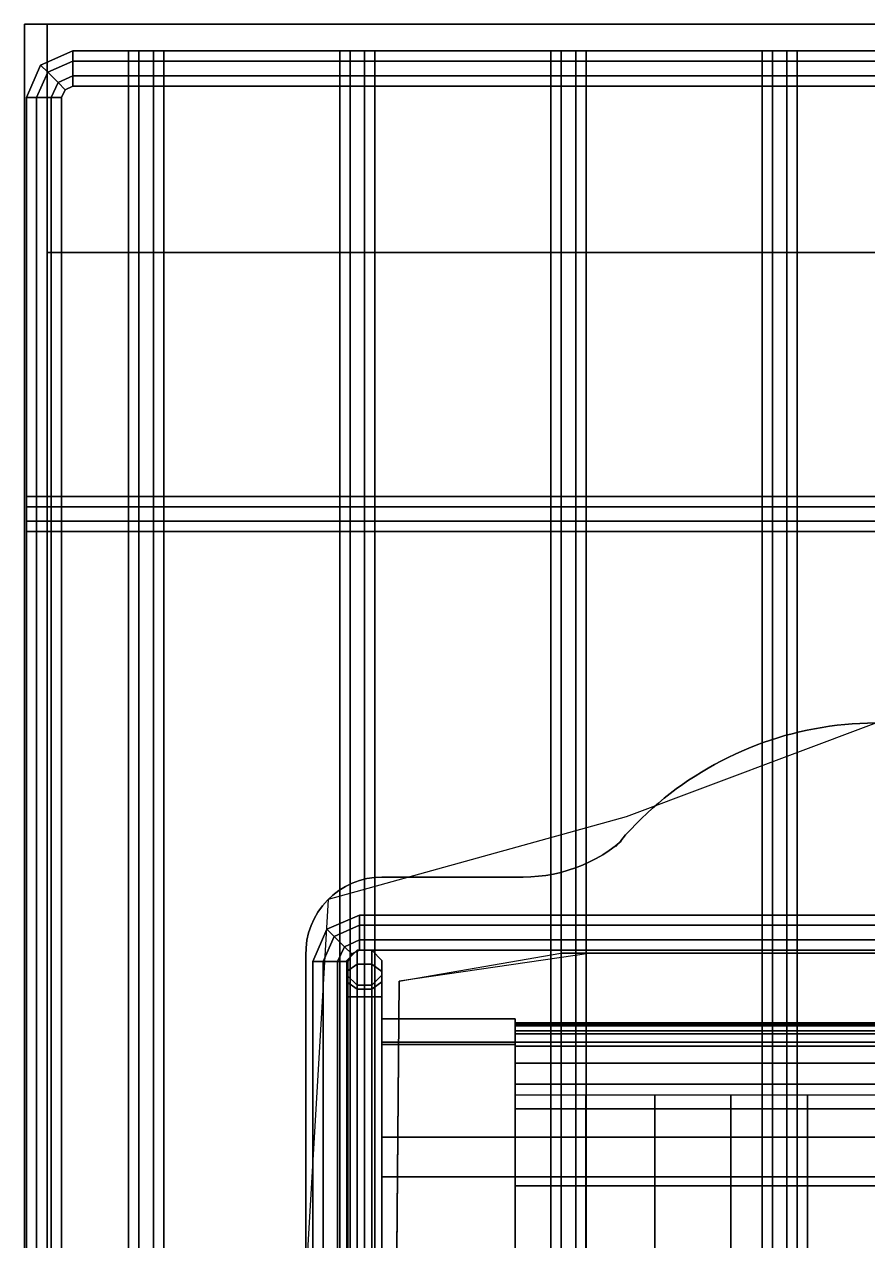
# Model space of a CAD drawing. Extents: x 0 to 230, y -450 to 0.
# Drawn here: x 3 to 113.8, y -159.9 to 0 of the extents above; entities that cross this region are included whole.
import ezdxf

# ---------------------------------------------------------------- set-up
doc = ezdxf.new("R2010")
doc.units = 0
doc.layers.add('ACESSORIO', color=254, linetype='CONTINUOUS')
doc.layers.add('BRANCO', color=7, linetype='CONTINUOUS')

msp = doc.modelspace()

# ---------------------------------------------------------------- linework, layer by layer
at = {"layer": 'ACESSORIO'}
for points in [[(3, -447), (3, -447), (3, 0), (3, -447)], [(6, 0, 30), (3, 0, 30), (3, 0, 30), (6, 0, 30)], [(3, -447, 30), (3, -447), (3, 0), (3, 0, 30)], [(3, 0, 30), (3, 0), (6, 0), (6, 0, 30)], [(3, 0), (3, -447), (6, -447), (6, 0)], [(6, 0, 30), (6, -447, 30), (3, -447, 30), (3, 0, 30)], [(6, 0, 30), (6, 0), (6, 0, 30)], [(6, 0), (6, -447), (6, -447, 30), (6, 0, 30)]]:
    msp.add_3dface(points, dxfattribs=at)
at = {"layer": 'BRANCO', "invisible_edges": 14}
for points in [[(115, -91.85055, 505), (82.11002, -104.2005, 505), (101, -267.1105, 505), (115, -267.1105, 505)], [(82.11002, -104.2005, 505), (42.91002, -115.0605, 505), (91.00002, -267.1105, 505), (111, -267.1105, 505)], [(42.91002, -115.0605, 505), (40.00002, -165.2305, 505), (80.00002, -267.1105, 505), (100, -267.1105, 505)]]:
    msp.add_3dface(points, dxfattribs=at)
at = {"layer": 'BRANCO'}
for points in [[(106.85, -92.61053, 495), (105.87, -92.80054, 495), (105.87, -92.80054, 505), (106.85, -92.61053, 505)], [(107.83, -92.43053, 495), (106.85, -92.61053, 495), (106.85, -92.61053, 505), (107.83, -92.43053, 505)], [(108.82, -92.28053, 495), (107.83, -92.43053, 495), (107.83, -92.43053, 505), (108.82, -92.28053, 505)], [(109.81, -92.15054, 495), (108.82, -92.28053, 495), (108.82, -92.28053, 505), (109.81, -92.15054, 505)], [(110.81, -92.05054, 495), (109.81, -92.15054, 495), (109.81, -92.15054, 505), (110.81, -92.05054, 505)], [(111.81, -91.96053, 495), (110.81, -92.05054, 495), (110.81, -92.05054, 505), (111.81, -91.96053, 505)], [(112.8, -91.90054, 495), (111.81, -91.96053, 495), (111.81, -91.96053, 505), (112.8, -91.90054, 505)], [(113.8, -91.87054, 495), (112.8, -91.90054, 495), (112.8, -91.90054, 505), (113.8, -91.87054, 505)], [(114.8, -91.85055, 495), (113.8, -91.87054, 495), (113.8, -91.87054, 505), (114.8, -91.85055, 505)], [(101.04, -94.11053, 495), (100.1, -94.43053, 495), (100.1, -94.43053, 505), (101.04, -94.11053, 505)], [(102, -93.80054, 495), (101.04, -94.11053, 495), (101.04, -94.11053, 505), (102, -93.80054, 505)], [(102.96, -93.52052, 495), (102, -93.80054, 495), (102, -93.80054, 505), (102.96, -93.52052, 505)], [(103.92, -93.26052, 495), (102.96, -93.52052, 495), (102.96, -93.52052, 505), (103.92, -93.26052, 505)], [(104.89, -93.02052, 495), (103.92, -93.26052, 495), (103.92, -93.26052, 505), (104.89, -93.02052, 505)], [(105.87, -92.80054, 495), (104.89, -93.02052, 495), (104.89, -93.02052, 505), (105.87, -92.80054, 505)], [(97.31004, -95.54053, 495), (96.40002, -95.95055, 495), (96.40002, -95.95055, 505), (97.31004, -95.54053, 505)], [(98.23, -95.15054, 495), (97.31004, -95.54053, 495), (97.31004, -95.54053, 505), (98.23, -95.15054, 505)], [(99.16, -94.78053, 495), (98.23, -95.15054, 495), (98.23, -95.15054, 505), (99.16, -94.78053, 505)], [(100.1, -94.43053, 495), (99.16, -94.78053, 495), (99.16, -94.78053, 505), (100.1, -94.43053, 505)], [(93.71999, -97.30054, 495), (92.85004, -97.79052, 495), (92.85004, -97.79052, 505), (93.71999, -97.30054, 505)], [(94.60001, -96.83054, 495), (93.71999, -97.30054, 495), (93.71999, -97.30054, 505), (94.60001, -96.83054, 505)], [(95.50002, -96.38055, 495), (94.60001, -96.83054, 495), (94.60001, -96.83054, 505), (95.50002, -96.38055, 505)], [(96.40002, -95.95055, 495), (95.50002, -96.38055, 495), (95.50002, -96.38055, 505), (96.40002, -95.95055, 505)], [(91.14001, -98.83054, 495), (90.30003, -99.37054, 495), (90.30003, -99.37054, 505), (91.14001, -98.83054, 505)], [(91.99001, -98.30054, 495), (91.14001, -98.83054, 495), (91.14001, -98.83054, 505), (91.99001, -98.30054, 505)], [(92.85004, -97.79052, 495), (91.99001, -98.30054, 495), (91.99001, -98.30054, 505), (92.85004, -97.79052, 505)], [(88.67001, -100.5305, 495), (87.87003, -101.1305, 495), (87.87003, -101.1305, 505), (88.67001, -100.5305, 505)], [(89.48003, -99.94054, 495), (88.67001, -100.5305, 495), (88.67001, -100.5305, 505), (89.48003, -99.94054, 505)], [(90.30003, -99.37054, 495), (89.48003, -99.94054, 495), (89.48003, -99.94054, 505), (90.30003, -99.37054, 505)], [(87.09, -101.7505, 495), (86.32001, -102.3905, 495), (86.32001, -102.3905, 505), (87.09, -101.7505, 505)], [(87.87003, -101.1305, 495), (87.09, -101.7505, 495), (87.09, -101.7505, 505), (87.87003, -101.1305, 505)], [(84.83002, -103.7205, 495), (84.10001, -104.4105, 495), (84.10001, -104.4105, 505), (84.83002, -103.7205, 505)], [(85.57001, -103.0505, 495), (84.83002, -103.7205, 495), (84.83002, -103.7205, 505), (85.57001, -103.0505, 505)], [(86.32001, -102.3905, 495), (85.57001, -103.0505, 495), (85.57001, -103.0505, 505), (86.32001, -102.3905, 505)], [(83.39001, -105.1205, 495), (82.7, -105.8405, 495), (82.7, -105.8405, 505), (83.39001, -105.1205, 505)], [(84.10001, -104.4105, 495), (83.39001, -105.1205, 495), (83.39001, -105.1205, 505), (84.10001, -104.4105, 505)], [(82.02, -106.5705, 495), (81.37003, -107.3305, 495), (81.37003, -107.3305, 505), (82.02, -106.5705, 505)], [(82.7, -105.8405, 495), (82.02, -106.5705, 495), (82.02, -106.5705, 505), (82.7, -105.8405, 505)], [(79.01003, -109.1705, 495), (79.85004, -108.6205, 495), (79.85004, -108.6205, 505), (79.01003, -109.1705, 505)], [(79.85004, -108.6205, 495), (80.66, -108.0405, 495), (80.66, -108.0405, 505), (79.85004, -108.6205, 505)], [(80.66, -108.0405, 495), (81.44003, -107.4105, 495), (81.44003, -107.4105, 505), (80.66, -108.0405, 505)], [(81.37003, -107.3305, 495), (80.71999, -108.0905, 495), (80.71999, -108.0905, 505), (81.37003, -107.3305, 505)], [(76.34003, -110.5405, 495), (77.25002, -110.1205, 495), (77.25002, -110.1205, 505), (76.34003, -110.5405, 505)], [(77.25002, -110.1205, 495), (78.14001, -109.6705, 495), (78.14001, -109.6705, 505), (77.25002, -110.1205, 505)], [(78.14001, -109.6705, 495), (79.01003, -109.1705, 495), (79.01003, -109.1705, 505), (78.14001, -109.6705, 505)], [(70.55003, -112.0105, 495), (71.54002, -111.8905, 495), (71.54002, -111.8905, 505), (70.55003, -112.0105, 505)], [(71.54002, -111.8905, 495), (72.53001, -111.7205, 495), (72.53001, -111.7205, 505), (71.54002, -111.8905, 505)], [(72.53001, -111.7205, 495), (73.50002, -111.4905, 495), (73.50002, -111.4905, 505), (72.53001, -111.7205, 505)], [(73.50002, -111.4905, 495), (74.46001, -111.2205, 495), (74.46001, -111.2205, 505), (73.50002, -111.4905, 505)], [(74.46001, -111.2205, 495), (75.41003, -110.9005, 495), (75.41003, -110.9005, 505), (74.46001, -111.2205, 505)], [(75.41003, -110.9005, 495), (76.34003, -110.5405, 495), (76.34003, -110.5405, 505), (75.41003, -110.9005, 505)], [(45.20002, -113.3405, 495), (44.35002, -113.8605, 495), (44.35002, -113.8605, 505), (45.20002, -113.3405, 505)], [(46.10002, -112.9005, 495), (45.20002, -113.3405, 495), (45.20002, -113.3405, 505), (46.10002, -112.9005, 505)], [(47.04002, -112.5605, 495), (46.10002, -112.9005, 495), (46.10002, -112.9005, 505), (47.04002, -112.5605, 505)], [(48.01002, -112.3105, 495), (47.04002, -112.5605, 495), (47.04002, -112.5605, 505), (48.01002, -112.3105, 505)], [(49.00002, -112.1605, 495), (48.01002, -112.3105, 495), (48.01002, -112.3105, 505), (49.00002, -112.1605, 505)], [(50.00002, -112.1105, 495), (49.00002, -112.1605, 495), (49.00002, -112.1605, 505), (50.00002, -112.1105, 505)], [(50.00002, -112.1105, 495), (68.55003, -112.1105, 495), (68.55003, -112.1105, 505), (50.00002, -112.1105, 505)], [(68.55003, -112.1105, 495), (69.55003, -112.0905, 495), (69.55003, -112.0905, 505), (68.55003, -112.1105, 505)], [(69.55003, -112.0905, 495), (70.55003, -112.0105, 495), (70.55003, -112.0105, 505), (69.55003, -112.0905, 505)], [(43.56002, -114.4705, 495), (42.83002, -115.1505, 495), (42.83002, -115.1505, 505), (43.56002, -114.4705, 505)], [(44.35002, -113.8605, 495), (43.56002, -114.4705, 495), (43.56002, -114.4705, 505), (44.35002, -113.8605, 505)], [(41.58002, -116.7105, 495), (41.09002, -117.5805, 495), (41.09002, -117.5805, 505), (41.58002, -116.7105, 505)], [(42.17002, -115.9005, 495), (41.58002, -116.7105, 495), (41.58002, -116.7105, 505), (42.17002, -115.9005, 505)], [(42.83002, -115.1505, 495), (42.17002, -115.9005, 495), (42.17002, -115.9005, 505), (42.83002, -115.1505, 505)], [(41.09002, -117.5805, 495), (40.68002, -118.4905, 495), (40.68002, -118.4905, 505), (41.09002, -117.5805, 505)], [(40.36002, -119.4405, 495), (40.14002, -120.4205, 495), (40.14002, -120.4205, 505), (40.36002, -119.4405, 505)], [(40.68002, -118.4905, 495), (40.36002, -119.4405, 495), (40.36002, -119.4405, 505), (40.68002, -118.4905, 505)], [(40.02002, -121.4105, 495), (40.00002, -122.4105, 495), (40.00002, -122.4105, 505), (40.02002, -121.4105, 505)], [(40.14002, -120.4205, 495), (40.02002, -121.4105, 495), (40.02002, -121.4105, 505), (40.14002, -120.4205, 505)], [(40.00002, -412.1105, 495), (40.00002, -122.1105, 495), (40.00002, -122.1105, 505), (40.00002, -412.1105, 505)], [(40.00002, -412.1105, 495), (40.00002, -122.1105, 495), (40.00002, -122.1105, 505), (40.00002, -412.1105, 505)], [(77.51003, -122.1105, 125), (52.25002, -125.7905, 125), (52.25002, -125.7905, 495), (73.51003, -122.1105, 495)], [(159.34, -122.1105, 125), (77.51003, -122.1105, 125), (73.51003, -122.1105, 495), (159.34, -122.1105, 495)], [(52.25002, -125.7905, 125), (50.00002, -390.1105, 125), (50.00002, -388.9305, 495), (52.25002, -125.7905, 495)], [(67.50002, -130.7605, 509.66), (67.50002, -134.1305, 526.82), (50.00002, -134.1305, 526.82), (50.00002, -130.7605, 509.66)], [(67.50002, -133.8005, 495), (67.50002, -130.7605, 509.66), (50.00002, -130.7605, 509.66), (50.00002, -133.8005, 495)], [(50.00002, -130.7605, 513.02), (50.00002, -145.7005, 538.96), (50.00002, -157.7605, 495), (50.00002, -130.7605, 495)], [(67.50002, -131.2705, 509.49), (67.50002, -131.6805, 514.4), (162.5, -131.6805, 514.4), (162.5, -131.2705, 509.49)], [(67.50002, -131.4905, 504.56), (67.50002, -131.2705, 509.49), (162.5, -131.2705, 509.49), (162.5, -131.4905, 504.56)], [(67.50002, -132.3405, 499.71), (67.50002, -131.4905, 504.56), (162.5, -131.4905, 504.56), (162.5, -132.3405, 499.71)], [(67.50002, -131.6805, 514.4), (67.50002, -132.7105, 519.22), (162.5, -132.7105, 519.22), (162.5, -131.6805, 514.4)], [(67.50002, -133.8005, 495), (67.50002, -132.3405, 499.71), (162.5, -132.3405, 499.71), (162.5, -133.8005, 495)], [(67.50002, -132.7105, 519.22), (67.50002, -134.3505, 523.8699), (162.5, -134.3505, 523.8699), (162.5, -132.7105, 519.22)], [(67.50002, -151.5005, 495), (67.50002, -133.8005, 495), (50.00002, -133.8005, 495), (50.00002, -151.5005, 495)], [(67.50002, -134.1305, 526.82), (67.50002, -146.3005, 539.3), (50.00002, -146.3005, 539.3), (50.00002, -134.1305, 526.82)], [(67.50002, -151.5005, 495), (67.50002, -133.8005, 495), (162.5, -133.8005, 495), (162.5, -151.5005, 495)], [(67.50002, -134.3505, 523.8699), (67.50002, -136.5705, 528.28), (162.5, -136.5705, 528.28), (162.5, -134.3505, 523.8699)], [(67.50002, -136.5705, 528.28), (67.50002, -139.3305, 532.3599), (162.5, -139.3305, 532.3599), (162.5, -136.5705, 528.28)], [(67.50002, -139.3305, 532.3599), (67.50002, -142.5905, 536.0599), (162.5, -142.5905, 536.0599), (162.5, -139.3305, 532.3599)], [(76.80003, -140.7605, 538.6599), (76.80003, -152.7205, 543.54), (67.50002, -152.7205, 544.88), (67.50002, -140.7605, 540)], [(85.84003, -140.7605, 534.0099), (85.84003, -152.7205, 538.89), (76.80003, -152.7205, 543.54), (76.80003, -140.7605, 538.6599)], [(95.86002, -140.7605, 532.64), (95.86002, -152.7205, 537.52), (85.84003, -152.7205, 538.89), (85.84003, -140.7605, 534.0099)], [(105.92, -140.7605, 531.82), (105.92, -152.7205, 536.69), (95.86002, -152.7205, 537.52), (95.86002, -140.7605, 532.64)], [(115, -140.7605, 531.54), (115, -152.7205, 536.42), (105.92, -152.7205, 536.69), (105.92, -140.7605, 531.82)], [(67.50002, -142.5905, 536.0599), (67.50002, -146.3005, 539.3), (162.5, -146.3005, 539.3), (162.5, -142.5905, 536.0599)], [(50.00002, -145.7005, 538.96), (50.00002, -173.9905, 552.3799), (50.00002, -184.7605, 495), (50.00002, -157.7605, 495)], [(67.50002, -146.3005, 539.3), (67.50002, -162.1005, 547.28), (50.00002, -162.1005, 547.28), (50.00002, -146.3005, 539.3)], [(67.50002, -146.3005, 539.3), (67.50002, -151.5005, 495), (162.5, -151.5005, 495), (162.5, -146.3005, 539.3)], [(67.50002, -169.2005, 495), (67.50002, -151.5005, 495), (50.00002, -151.5005, 495), (50.00002, -169.2005, 495)], [(76.80003, -152.7205, 543.54), (76.80003, -164.8405, 548.0099), (67.50002, -164.8405, 549.35), (67.50002, -152.7205, 544.88)], [(85.84003, -152.7205, 538.89), (85.84003, -164.8405, 543.36), (76.80003, -164.8405, 548.0099), (76.80003, -152.7205, 543.54)], [(95.86002, -152.7205, 537.52), (95.86002, -164.8405, 541.9902), (85.84003, -164.8405, 543.36), (85.84003, -152.7205, 538.89)], [(105.92, -152.7205, 536.69), (105.92, -164.8405, 541.1699), (95.86002, -164.8405, 541.9902), (95.86002, -152.7205, 537.52)], [(115, -152.7205, 536.42), (115, -164.8405, 540.89), (105.92, -164.8405, 541.1699), (105.92, -152.7205, 536.69)]]:
    msp.add_3dface(points, dxfattribs=at)

# ---------------------------------------------------------------- meshes
at = {"layer": 'ACESSORIO'}
mesh = msp.add_polymesh((6, 3), dxfattribs=at)
for k, corner in enumerate([(224, -30, 30), (224, -30, 27), (224, -30, 27), (6, -30, 30), (6, -30, 27), (6, -30, 27), (6, 0, 30), (6, 0, 27), (6, -30, 27), (224, 0, 30), (224, 0, 27), (224, -30, 27), (224, 0, 30), (224, 0, 30), (224, -30, 30), (6, 0, 30), (6, 0, 30), (6, -30, 30)]):
    mesh.set_mesh_vertex(divmod(k, 3), corner)
mesh = msp.add_polymesh((2, 8), dxfattribs=dict(at, n_close=True))
for k, corner in enumerate([(6.07613, -6.309675, 39.2388), (5.119422, -5.352967, 37.88581), (5.119422, -5.352967, 35.97239), (6.07613, -6.309675, 34.6194), (7.429121, -7.662663, 34.6194), (8.385829, -8.619375, 35.97239), (8.385829, -8.619375, 37.88581), (7.429121, -7.662663, 39.2388), (9.385829, -4.852967, 39.2388), (9.385829, -3.499977, 37.88581), (9.385829, -3.499977, 35.97239), (9.385829, -4.852967, 34.6194), (9.385829, -6.766384, 34.6194), (9.385829, -8.119375, 35.97239), (9.385829, -8.119375, 37.88581), (9.385829, -6.766384, 39.2388)]):
    mesh.set_mesh_vertex(divmod(k, 8), corner)
mesh = msp.add_polymesh((2, 8), dxfattribs=dict(at, n_close=True))
for k, corner in enumerate([(6.07613, -6.309675, 69.2388), (5.119422, -5.352967, 67.88581), (5.119422, -5.352967, 65.97239), (6.07613, -6.309675, 64.6194), (7.429121, -7.662663, 64.6194), (8.385829, -8.619375, 65.97239), (8.385829, -8.619375, 67.88581), (7.429121, -7.662663, 69.2388), (9.385829, -4.852967, 69.2388), (9.385829, -3.499977, 67.88581), (9.385829, -3.499977, 65.97239), (9.385829, -4.852967, 64.6194), (9.385829, -6.766384, 64.6194), (9.385829, -8.119375, 65.97239), (9.385829, -8.119375, 67.88581), (9.385829, -6.766384, 69.2388)]):
    mesh.set_mesh_vertex(divmod(k, 8), corner)
mesh = msp.add_polymesh((2, 9), dxfattribs=at)
for k, corner in enumerate([(9.385832, -8.119375, 37.88581), (9.385832, -8.119375, 35.97239), (9.385832, -6.766384, 34.6194), (9.385832, -4.852967, 34.6194), (9.385832, -3.499977, 35.97239), (9.385832, -3.499977, 37.88581), (9.385832, -4.852967, 39.2388), (9.385832, -6.766384, 39.2388), (9.385832, -8.119375, 37.88581), (222.147, -8.119375, 37.88581), (222.147, -8.119375, 35.97239), (222.147, -6.766384, 34.6194), (222.147, -4.852967, 34.6194), (222.147, -3.499977, 35.97239), (222.147, -3.499977, 37.88581), (222.147, -4.852967, 39.2388), (222.147, -6.766384, 39.2388), (222.147, -8.119375, 37.88581)]):
    mesh.set_mesh_vertex(divmod(k, 9), corner)
mesh = msp.add_polymesh((2, 9), dxfattribs=at)
for k, corner in enumerate([(9.385832, -8.119375, 67.88581), (9.385832, -8.119375, 65.97239), (9.385832, -6.766384, 64.6194), (9.385832, -4.852967, 64.6194), (9.385832, -3.499977, 65.97239), (9.385832, -3.499977, 67.88581), (9.385832, -4.852967, 69.2388), (9.385832, -6.766384, 69.2388), (9.385832, -8.119375, 67.88581), (222.147, -8.119375, 67.88581), (222.147, -8.119375, 65.97239), (222.147, -6.766384, 64.6194), (222.147, -4.852967, 64.6194), (222.147, -3.499977, 65.97239), (222.147, -3.499977, 67.88581), (222.147, -4.852967, 69.2388), (222.147, -6.766384, 69.2388), (222.147, -8.119375, 67.88581)]):
    mesh.set_mesh_vertex(divmod(k, 9), corner)
mesh = msp.add_polymesh((2, 8), dxfattribs=dict(at, n_close=True))
for k, corner in enumerate([(16.70673, -440.8805, 35.97239), (16.70673, -440.8805, 37.88581), (18.05972, -440.8805, 39.2388), (19.97314, -440.8805, 39.2388), (21.32613, -440.8805, 37.88581), (21.32613, -440.8805, 35.97239), (19.97314, -440.8805, 34.6194), (18.05972, -440.8805, 34.6194), (16.70673, -3.499972, 35.97239), (16.70673, -3.499972, 37.88581), (18.05972, -3.499972, 39.2388), (19.97314, -3.499972, 39.2388), (21.32613, -3.499972, 37.88581), (21.32613, -3.499972, 35.97239), (19.97314, -3.499972, 34.6194), (18.05972, -3.499972, 34.6194)]):
    mesh.set_mesh_vertex(divmod(k, 8), corner)
mesh = msp.add_polymesh((2, 8), dxfattribs=dict(at, n_close=True))
for k, corner in enumerate([(44.45673, -436.2612, 35.97239), (44.45673, -436.2612, 37.88581), (45.80972, -436.2612, 39.2388), (47.72314, -436.2612, 39.2388), (49.07613, -436.2612, 37.88581), (49.07613, -436.2612, 35.97239), (47.72314, -436.2612, 34.6194), (45.80972, -436.2612, 34.6194), (44.45673, -3.499972, 35.97239), (44.45673, -3.499972, 37.88581), (45.80972, -3.499972, 39.2388), (47.72314, -3.499972, 39.2388), (49.07613, -3.499972, 37.88581), (49.07613, -3.499972, 35.97239), (47.72314, -3.499972, 34.6194), (45.80972, -3.499972, 34.6194)]):
    mesh.set_mesh_vertex(divmod(k, 8), corner)
mesh = msp.add_polymesh((2, 8), dxfattribs=dict(at, n_close=True))
for k, corner in enumerate([(72.20673, -436.2612, 35.97239), (72.20673, -436.2612, 37.88581), (73.55975, -436.2612, 39.2388), (75.47314, -436.2612, 39.2388), (76.82613, -436.2612, 37.88581), (76.82613, -436.2612, 35.97239), (75.47314, -436.2612, 34.6194), (73.55975, -436.2612, 34.6194), (72.20673, -3.499972, 35.97239), (72.20673, -3.499972, 37.88581), (73.55975, -3.499972, 39.2388), (75.47314, -3.499972, 39.2388), (76.82613, -3.499972, 37.88581), (76.82613, -3.499972, 35.97239), (75.47314, -3.499972, 34.6194), (73.55975, -3.499972, 34.6194)]):
    mesh.set_mesh_vertex(divmod(k, 8), corner)
mesh = msp.add_polymesh((2, 8), dxfattribs=dict(at, n_close=True))
for k, corner in enumerate([(99.95673, -436.2612, 35.97239), (99.95673, -436.2612, 37.88581), (101.3097, -436.2612, 39.2388), (103.2231, -436.2612, 39.2388), (104.5761, -436.2612, 37.88581), (104.5761, -436.2612, 35.97239), (103.2231, -436.2612, 34.6194), (101.3097, -436.2612, 34.6194), (99.95673, -3.499972, 35.97239), (99.95673, -3.499972, 37.88581), (101.3097, -3.499972, 39.2388), (103.2231, -3.499972, 39.2388), (104.5761, -3.499972, 37.88581), (104.5761, -3.499972, 35.97239), (103.2231, -3.499972, 34.6194), (101.3097, -3.499972, 34.6194)]):
    mesh.set_mesh_vertex(divmod(k, 8), corner)
mesh = msp.add_polymesh((2, 8), dxfattribs=dict(at, n_close=True))
for k, corner in enumerate([(4.619422, -9.619375, 39.2388), (3.266432, -9.619375, 37.88581), (3.266432, -9.619375, 35.97239), (4.619422, -9.619375, 34.6194), (6.532839, -9.619375, 34.6194), (7.885829, -9.619375, 35.97239), (7.885829, -9.619375, 37.88581), (6.532839, -9.619375, 39.2388), (6.07613, -6.309675, 39.2388), (5.119422, -5.352967, 37.88581), (5.119422, -5.352967, 35.97239), (6.07613, -6.309675, 34.6194), (7.429121, -7.662663, 34.6194), (8.385829, -8.619375, 35.97239), (8.385829, -8.619375, 37.88581), (7.429121, -7.662663, 39.2388)]):
    mesh.set_mesh_vertex(divmod(k, 8), corner)
mesh = msp.add_polymesh((2, 8), dxfattribs=dict(at, n_close=True))
for k, corner in enumerate([(4.619422, -9.619375, 69.2388), (3.266432, -9.619375, 67.88581), (3.266432, -9.619375, 65.97239), (4.619422, -9.619375, 64.6194), (6.532839, -9.619375, 64.6194), (7.885829, -9.619375, 65.97239), (7.885829, -9.619375, 67.88581), (6.532839, -9.619375, 69.2388), (6.07613, -6.309675, 69.2388), (5.119422, -5.352967, 67.88581), (5.119422, -5.352967, 65.97239), (6.07613, -6.309675, 64.6194), (7.429121, -7.662663, 64.6194), (8.385829, -8.619375, 65.97239), (8.385829, -8.619375, 67.88581), (7.429121, -7.662663, 69.2388)]):
    mesh.set_mesh_vertex(divmod(k, 8), corner)
mesh = msp.add_polymesh((2, 9), dxfattribs=at)
for k, corner in enumerate([(3.266432, -436.2612, 37.88581), (3.266432, -436.2612, 35.97239), (4.619422, -436.2612, 34.6194), (6.532839, -436.2612, 34.6194), (7.885829, -436.2612, 35.97239), (7.885829, -436.2612, 37.88581), (6.532839, -436.2612, 39.2388), (4.619422, -436.2612, 39.2388), (3.266432, -436.2612, 37.88581), (3.266432, -9.619375, 37.88581), (3.266432, -9.619375, 35.97239), (4.619422, -9.619375, 34.6194), (6.532839, -9.619375, 34.6194), (7.885829, -9.619375, 35.97239), (7.885829, -9.619375, 37.88581), (6.532839, -9.619375, 39.2388), (4.619422, -9.619375, 39.2388), (3.266432, -9.619375, 37.88581)]):
    mesh.set_mesh_vertex(divmod(k, 9), corner)
mesh = msp.add_polymesh((2, 9), dxfattribs=at)
for k, corner in enumerate([(3.266432, -436.2612, 67.88581), (3.266432, -436.2612, 65.97239), (4.619422, -436.2612, 64.6194), (6.532839, -436.2612, 64.6194), (7.885829, -436.2612, 65.97239), (7.885829, -436.2612, 67.88581), (6.532839, -436.2612, 69.2388), (4.619422, -436.2612, 69.2388), (3.266432, -436.2612, 67.88581), (3.266432, -9.619375, 67.88581), (3.266432, -9.619375, 65.97239), (4.619422, -9.619375, 64.6194), (6.532839, -9.619375, 64.6194), (7.885829, -9.619375, 65.97239), (7.885829, -9.619375, 67.88581), (6.532839, -9.619375, 69.2388), (4.619422, -9.619375, 69.2388), (3.266432, -9.619375, 67.88581)]):
    mesh.set_mesh_vertex(divmod(k, 9), corner)
mesh = msp.add_polymesh((2, 9), dxfattribs=at)
for k, corner in enumerate([(3.266432, -62.06827, 37.88581), (3.266432, -62.06827, 35.97239), (3.266432, -63.42126, 34.6194), (3.266432, -65.33468, 34.6194), (3.266432, -66.68768, 35.97239), (3.266432, -66.68768, 37.88581), (3.266432, -65.33468, 39.2388), (3.266432, -63.42126, 39.2388), (3.266432, -62.06827, 37.88581), (228.2664, -62.06827, 37.88581), (228.2664, -62.06827, 35.97239), (228.2664, -63.42126, 34.6194), (228.2664, -65.33468, 34.6194), (228.2664, -66.68768, 35.97239), (228.2664, -66.68768, 37.88581), (228.2664, -65.33468, 39.2388), (228.2664, -63.42126, 39.2388), (228.2664, -62.06827, 37.88581)]):
    mesh.set_mesh_vertex(divmod(k, 9), corner)
mesh = msp.add_polymesh((2, 8), dxfattribs=dict(at, n_close=True))
for k, corner in enumerate([(43.71923, -119.9123, 125), (42.76252, -118.9556, 123.647), (42.76252, -118.9556, 121.7336), (43.71923, -119.9123, 120.3806), (45.07222, -121.2653, 120.3806), (46.02893, -122.222, 121.7336), (46.02893, -122.222, 123.647), (45.07222, -121.2653, 125), (47.02893, -118.4556, 125), (47.02893, -117.1026, 123.647), (47.02893, -117.1026, 121.7336), (47.02893, -118.4556, 120.3806), (47.02893, -120.369, 120.3806), (47.02893, -121.722, 121.7336), (47.02893, -121.722, 123.647), (47.02893, -120.369, 125)]):
    mesh.set_mesh_vertex(divmod(k, 8), corner)
mesh = msp.add_polymesh((2, 8), dxfattribs=dict(at, n_close=True))
for k, corner in enumerate([(43.71923, -119.9123, 298), (42.76252, -118.9556, 296.647), (42.76252, -118.9556, 294.7336), (43.71923, -119.9123, 293.3806), (45.07222, -121.2653, 293.3806), (46.02893, -122.222, 294.7336), (46.02893, -122.222, 296.647), (45.07222, -121.2653, 298), (47.02893, -118.4556, 298), (47.02893, -117.1026, 296.647), (47.02893, -117.1026, 294.7336), (47.02893, -118.4556, 293.3806), (47.02893, -120.369, 293.3806), (47.02893, -121.722, 294.7336), (47.02893, -121.722, 296.647), (47.02893, -120.369, 298)]):
    mesh.set_mesh_vertex(divmod(k, 8), corner)
mesh = msp.add_polymesh((2, 8), dxfattribs=dict(at, n_close=True))
for k, corner in enumerate([(43.71923, -119.9123, 463), (42.76252, -118.9556, 461.647), (42.76252, -118.9556, 459.7336), (43.71923, -119.9123, 458.3806), (45.07222, -121.2653, 458.3806), (46.02893, -122.222, 459.7336), (46.02893, -122.222, 461.647), (45.07222, -121.2653, 463), (47.02893, -118.4556, 463), (47.02893, -117.1026, 461.647), (47.02893, -117.1026, 459.7336), (47.02893, -118.4556, 458.3806), (47.02893, -120.369, 458.3806), (47.02893, -121.722, 459.7336), (47.02893, -121.722, 461.647), (47.02893, -120.369, 463)]):
    mesh.set_mesh_vertex(divmod(k, 8), corner)
mesh = msp.add_polymesh((2, 9), dxfattribs=at)
for k, corner in enumerate([(47.02893, -121.722, 123.647), (47.02893, -121.722, 121.7336), (47.02893, -120.369, 120.3806), (47.02893, -118.4556, 120.3806), (47.02893, -117.1026, 121.7336), (47.02893, -117.1026, 123.647), (47.02893, -118.4556, 125), (47.02893, -120.369, 125), (47.02893, -121.722, 123.647), (184.5039, -121.722, 123.647), (184.5039, -121.722, 121.7336), (184.5039, -120.369, 120.3806), (184.5039, -118.4556, 120.3806), (184.5039, -117.1026, 121.7336), (184.5039, -117.1026, 123.647), (184.5039, -118.4556, 125), (184.5039, -120.369, 125), (184.5039, -121.722, 123.647)]):
    mesh.set_mesh_vertex(divmod(k, 9), corner)
mesh = msp.add_polymesh((2, 9), dxfattribs=at)
for k, corner in enumerate([(47.02893, -121.722, 296.647), (47.02893, -121.722, 294.7336), (47.02893, -120.369, 293.3806), (47.02893, -118.4556, 293.3806), (47.02893, -117.1026, 294.7336), (47.02893, -117.1026, 296.647), (47.02893, -118.4556, 298), (47.02893, -120.369, 298), (47.02893, -121.722, 296.647), (184.5039, -121.722, 296.647), (184.5039, -121.722, 294.7336), (184.5039, -120.369, 293.3806), (184.5039, -118.4556, 293.3806), (184.5039, -117.1026, 294.7336), (184.5039, -117.1026, 296.647), (184.5039, -118.4556, 298), (184.5039, -120.369, 298), (184.5039, -121.722, 296.647)]):
    mesh.set_mesh_vertex(divmod(k, 9), corner)
mesh = msp.add_polymesh((2, 9), dxfattribs=at)
for k, corner in enumerate([(47.02893, -121.722, 461.647), (47.02893, -121.722, 459.7336), (47.02893, -120.369, 458.3806), (47.02893, -118.4556, 458.3806), (47.02893, -117.1026, 459.7336), (47.02893, -117.1026, 461.647), (47.02893, -118.4556, 463), (47.02893, -120.369, 463), (47.02893, -121.722, 461.647), (184.5039, -121.722, 461.647), (184.5039, -121.722, 459.7336), (184.5039, -120.369, 458.3806), (184.5039, -118.4556, 458.3806), (184.5039, -117.1026, 459.7336), (184.5039, -117.1026, 461.647), (184.5039, -118.4556, 463), (184.5039, -120.369, 463), (184.5039, -121.722, 461.647)]):
    mesh.set_mesh_vertex(divmod(k, 9), corner)
mesh = msp.add_polymesh((2, 8), dxfattribs=dict(at, n_close=True))
for k, corner in enumerate([(42.26252, -123.222, 125), (40.90953, -123.222, 123.647), (40.90953, -123.222, 121.7336), (42.26252, -123.222, 120.3806), (44.17594, -123.222, 120.3806), (45.52893, -123.222, 121.7336), (45.52893, -123.222, 123.647), (44.17594, -123.222, 125), (43.71923, -119.9123, 125), (42.76252, -118.9556, 123.647), (42.76252, -118.9556, 121.7336), (43.71923, -119.9123, 120.3806), (45.07222, -121.2653, 120.3806), (46.02893, -122.222, 121.7336), (46.02893, -122.222, 123.647), (45.07222, -121.2653, 125)]):
    mesh.set_mesh_vertex(divmod(k, 8), corner)
mesh = msp.add_polymesh((2, 8), dxfattribs=dict(at, n_close=True))
for k, corner in enumerate([(42.26252, -123.222, 298), (40.90953, -123.222, 296.647), (40.90953, -123.222, 294.7336), (42.26252, -123.222, 293.3806), (44.17594, -123.222, 293.3806), (45.52893, -123.222, 294.7336), (45.52893, -123.222, 296.647), (44.17594, -123.222, 298), (43.71923, -119.9123, 298), (42.76252, -118.9556, 296.647), (42.76252, -118.9556, 294.7336), (43.71923, -119.9123, 293.3806), (45.07222, -121.2653, 293.3806), (46.02893, -122.222, 294.7336), (46.02893, -122.222, 296.647), (45.07222, -121.2653, 298)]):
    mesh.set_mesh_vertex(divmod(k, 8), corner)
mesh = msp.add_polymesh((2, 8), dxfattribs=dict(at, n_close=True))
for k, corner in enumerate([(42.26252, -123.222, 463), (40.90953, -123.222, 461.647), (40.90953, -123.222, 459.7336), (42.26252, -123.222, 458.3806), (44.17594, -123.222, 458.3806), (45.52893, -123.222, 459.7336), (45.52893, -123.222, 461.647), (44.17594, -123.222, 463), (43.71923, -119.9123, 463), (42.76252, -118.9556, 461.647), (42.76252, -118.9556, 459.7336), (43.71923, -119.9123, 458.3806), (45.07222, -121.2653, 458.3806), (46.02893, -122.222, 459.7336), (46.02893, -122.222, 461.647), (45.07222, -121.2653, 463)]):
    mesh.set_mesh_vertex(divmod(k, 8), corner)
mesh = msp.add_polymesh((2, 8), dxfattribs=dict(at, n_close=True))
for k, corner in enumerate([(45.38062, -123.0749, 34.6194), (45.38062, -124.9884, 34.6194), (46.73361, -126.3414, 34.6194), (48.64703, -126.3414, 34.6194), (50.00002, -124.9884, 34.6194), (50.00002, -123.0749, 34.6194), (48.64703, -121.722, 34.6194), (46.73361, -121.722, 34.6194), (45.38062, -123.0749, 488.8806), (45.38062, -124.9884, 488.8806), (46.73361, -126.3414, 488.8806), (48.64703, -126.3414, 488.8806), (50.00002, -124.9884, 488.8806), (50.00002, -123.0749, 488.8806), (48.64703, -121.722, 488.8806), (46.73361, -121.722, 488.8806)]):
    mesh.set_mesh_vertex(divmod(k, 8), corner)
mesh = msp.add_polymesh((2, 9), dxfattribs=at)
for k, corner in enumerate([(46.73361, -121.722, 488.8806), (45.38062, -123.0749, 488.8806), (45.38062, -124.9884, 488.8806), (46.73361, -126.3414, 488.8806), (48.64703, -126.3414, 488.8806), (50.00002, -124.9884, 488.8806), (50.00002, -123.0749, 488.8806), (48.64703, -121.722, 488.8806), (46.73361, -121.722, 488.8806), (46.73361, -123.5749, 493.147), (45.38062, -124.5317, 492.1903), (45.38062, -125.8847, 490.8373), (46.73361, -126.8414, 489.8806), (48.64703, -126.8414, 489.8806), (50.00002, -125.8847, 490.8373), (50.00002, -124.5317, 492.1903), (48.64703, -123.5749, 493.147), (46.73361, -123.5749, 493.147)]):
    mesh.set_mesh_vertex(divmod(k, 9), corner)
mesh = msp.add_polymesh((2, 9), dxfattribs=at)
for k, corner in enumerate([(40.90953, -410.2955, 123.647), (40.90953, -410.2955, 121.7336), (42.26252, -410.2955, 120.3806), (44.17594, -410.2955, 120.3806), (45.52893, -410.2955, 121.7336), (45.52893, -410.2955, 123.647), (44.17594, -410.2955, 125), (42.26252, -410.2955, 125), (40.90953, -410.2955, 123.647), (40.90953, -123.222, 123.647), (40.90953, -123.222, 121.7336), (42.26252, -123.222, 120.3806), (44.17594, -123.222, 120.3806), (45.52893, -123.222, 121.7336), (45.52893, -123.222, 123.647), (44.17594, -123.222, 125), (42.26252, -123.222, 125), (40.90953, -123.222, 123.647)]):
    mesh.set_mesh_vertex(divmod(k, 9), corner)
mesh = msp.add_polymesh((2, 9), dxfattribs=at)
for k, corner in enumerate([(40.90953, -410.2955, 296.647), (40.90953, -410.2955, 294.7336), (42.26252, -410.2955, 293.3806), (44.17594, -410.2955, 293.3806), (45.52893, -410.2955, 294.7336), (45.52893, -410.2955, 296.647), (44.17594, -410.2955, 298), (42.26252, -410.2955, 298), (40.90953, -410.2955, 296.647), (40.90953, -123.222, 296.647), (40.90953, -123.222, 294.7336), (42.26252, -123.222, 293.3806), (44.17594, -123.222, 293.3806), (45.52893, -123.222, 294.7336), (45.52893, -123.222, 296.647), (44.17594, -123.222, 298), (42.26252, -123.222, 298), (40.90953, -123.222, 296.647)]):
    mesh.set_mesh_vertex(divmod(k, 9), corner)
mesh = msp.add_polymesh((2, 9), dxfattribs=at)
for k, corner in enumerate([(40.90953, -410.2955, 461.647), (40.90953, -410.2955, 459.7336), (42.26252, -410.2955, 458.3806), (44.17594, -410.2955, 458.3806), (45.52893, -410.2955, 459.7336), (45.52893, -410.2955, 461.647), (44.17594, -410.2955, 463), (42.26252, -410.2955, 463), (40.90953, -410.2955, 461.647), (40.90953, -123.222, 461.647), (40.90953, -123.222, 459.7336), (42.26252, -123.222, 458.3806), (44.17594, -123.222, 458.3806), (45.52893, -123.222, 459.7336), (45.52893, -123.222, 461.647), (44.17594, -123.222, 463), (42.26252, -123.222, 463), (40.90953, -123.222, 461.647)]):
    mesh.set_mesh_vertex(divmod(k, 9), corner)
mesh = msp.add_polymesh((2, 9), dxfattribs=at)
for k, corner in enumerate([(46.73361, -123.5749, 493.147), (45.38062, -124.5317, 492.1903), (45.38062, -125.8847, 490.8373), (46.73361, -126.8414, 489.8806), (48.64703, -126.8414, 489.8806), (50.00002, -125.8847, 490.8373), (50.00002, -124.5317, 492.1903), (48.64703, -123.5749, 493.147), (46.73361, -123.5749, 493.147), (46.73361, -127.8414, 495), (45.38062, -127.8414, 493.647), (45.38062, -127.8414, 491.7336), (46.73361, -127.8414, 490.3806), (48.64703, -127.8414, 490.3806), (50.00002, -127.8414, 491.7336), (50.00002, -127.8414, 493.647), (48.64703, -127.8414, 495), (46.73361, -127.8414, 495)]):
    mesh.set_mesh_vertex(divmod(k, 9), corner)
mesh = msp.add_polymesh((2, 9), dxfattribs=at)
for k, corner in enumerate([(46.73361, -127.8414, 495), (45.38062, -127.8414, 493.647), (45.38062, -127.8414, 491.7336), (46.73361, -127.8414, 490.3806), (48.64703, -127.8414, 490.3806), (50.00002, -127.8414, 491.7336), (50.00002, -127.8414, 493.647), (48.64703, -127.8414, 495), (46.73361, -127.8414, 495), (46.73361, -405.6761, 495), (45.38062, -405.6761, 493.647), (45.38062, -405.6761, 491.7336), (46.73361, -405.6761, 490.3806), (48.64703, -405.6761, 490.3806), (50.00002, -405.6761, 491.7336), (50.00002, -405.6761, 493.647), (48.64703, -405.6761, 495), (46.73361, -405.6761, 495)]):
    mesh.set_mesh_vertex(divmod(k, 9), corner)

doc.saveas('drawing.dxf')
